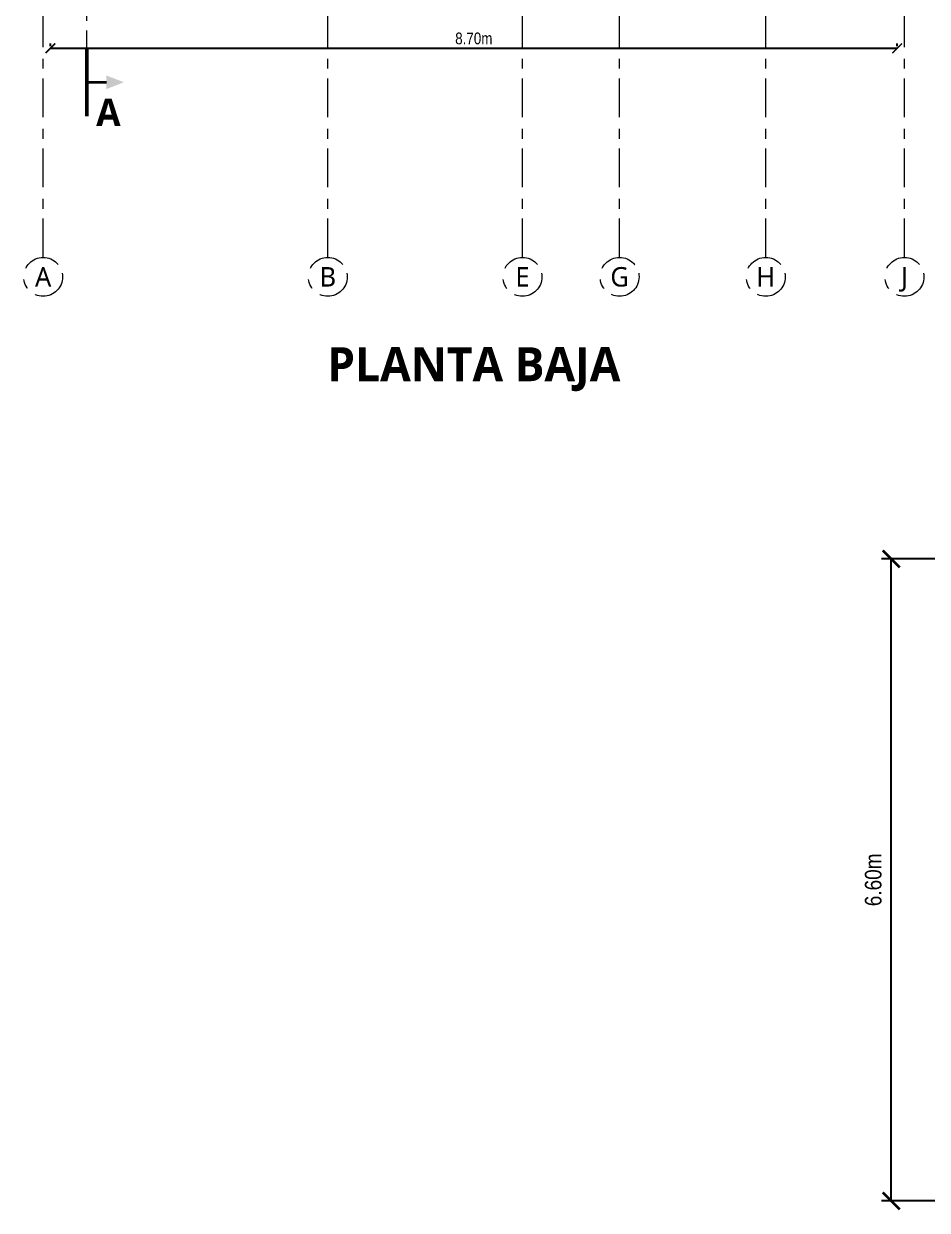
# Model space of a CAD drawing. Header units: metres. Extents: x 28.9 to 124.2, y -14.9 to 27.3.
# Drawn here: x 31.74 to 41.02, y -12.6 to -0.4 of the extents above; entities that cross this region are included whole.
import ezdxf
from ezdxf.enums import TextEntityAlignment as Align

# ---------------------------------------------------------------- set-up
doc = ezdxf.new("R2010")
doc.units = ezdxf.units.M
doc.linetypes.add('EJE', pattern=[0.6, 0.4, -0.08, 0, -0.12])
doc.linetypes.add('PHANTOM', pattern=[6.35, 3.175, -0.635, 0.635, -0.635, 0.635, -0.635])
for name, color, linetype, lineweight in [('002_EjesVerticales', 8, 'EJE', 9), ('007_Textos', 7, 'Continuous', 18), ('008_Cotas', 8, 'Continuous', 13), ('017_LineaDeCorte', 1, 'Continuous', 30)]:
    doc.layers.add(name, color=color, linetype=linetype, lineweight=lineweight)
doc.styles.add('OpenSans', font='OpenSans-Regular.ttf')
doc.styles.add('OpenSans-SemiBold', font='OpenSans-SemiBold.ttf')
doc.styles.add('OpenSansCondensed-Light', font='OpenSansCondensed-Light.ttf')
doc.dimstyles.new('EZDXF', dxfattribs={"dimtxt": 0.25, "dimasz": 0.175, "dimexe": 0.375, "dimexo": 0.125, "dimgap": 0.1, "dimtad": 1, "dimzin": 4, "dimtxsty": 'OpenSansCondensed-Light', "dimblk": 'ARCHTICK', "dimcen": 2.5, "dimazin": 1, "dimtfac": 0.5, "dimtmove": 2, "dimatfit": 3})

# ---------------------------------------------------------------- blocks, each defined once
blk = doc.blocks.new('EJE')
at = {"color": 0}
blk.add_circle((0, 0), 0.2, dxfattribs=at)
at = {"color": 0, "style": 'OpenSans'}
blk.add_attdef('EJE', text='', height=0.2, dxfattribs=at).set_placement((0, 0), align=Align.MIDDLE_CENTER)
blk = doc.blocks.new('_ARCHTICK')
at = {"color": 0, "linetype": 'ByBlock', "const_width": 0.15}
blk.add_lwpolyline([(-0.5, -0.5), (0.5, 0.5)], dxfattribs=at)
blk = doc.blocks.new('*D210')
at = {"color": 0, "transparency": 16777216}
for p, q in [((42.13, -5.9), (40.55, -5.9)), ((40.65, -12.5), (40.65, -5.9)), ((42.13, -12.5), (40.55, -12.5))]:
    blk.add_line(p, q, dxfattribs=at)
at = {"layer": 'Defpoints', "transparency": 16777216}
for p in [(42.18, -5.9), (40.65, -12.5), (42.18, -12.5)]:
    blk.add_point(p, dxfattribs=at)
at = {"layer": '008_Cotas', "color": 0, "transparency": 16777216, "xscale": 0.175, "yscale": 0.175}
for p, rotation in [((40.65, -5.9), 90), ((40.65, -12.5), 270)]:
    blk.add_blockref('_ARCHTICK', p, dxfattribs=dict(at, rotation=rotation))
at = {"layer": '008_Cotas', "color": 0, "transparency": 16777216, "insert": (40.465, -9.2), "char_height": 0.17, "attachment_point": 5, "rotation": 90, "style": 'OpenSansCondensed-Light', "bg_fill": 3, "box_fill_scale": 1.1, "bg_fill_color": 0, "bg_fill_transparency": 0}
blk.add_mtext('6.60m', dxfattribs=at)
blk = doc.blocks.new('*D207')
at = {"color": 0, "transparency": 16777216}
for p, q in [((32.01, -0.63), (32.01, -0.6)), ((40.71, -0.63), (40.71, -0.6)), ((32.01, -0.65), (40.71, -0.65))]:
    blk.add_line(p, q, dxfattribs=at)
at = {"layer": 'Defpoints', "transparency": 16777216}
for p in [(32.01, -0.65), (32.01, -0.65), (40.71, -0.65)]:
    blk.add_point(p, dxfattribs=at)
at = {"layer": '008_Cotas', "color": 0, "transparency": 16777216, "xscale": 0.1, "yscale": 0.1, "rotation": 180}
blk.add_blockref('_ARCHTICK', (32.01, -0.65), dxfattribs=at)
at = {"layer": '008_Cotas', "color": 0, "transparency": 16777216, "xscale": 0.1, "yscale": 0.1}
blk.add_blockref('_ARCHTICK', (40.71, -0.65), dxfattribs=at)
at = {"layer": '008_Cotas', "color": 0, "transparency": 16777216, "insert": (36.36, -0.55), "char_height": 0.12, "attachment_point": 5, "style": 'OpenSansCondensed-Light', "bg_fill": 3, "box_fill_scale": 1.1, "bg_fill_color": 0, "bg_fill_transparency": 0}
blk.add_mtext('8.70m', dxfattribs=at)

msp = doc.modelspace()

# ---------------------------------------------------------------- hatches: boundary and pattern name
at = {"layer": '017_LineaDeCorte'}
msp.add_hatch(color=256, dxfattribs=at).paths.add_polyline_path([(32.765, -1), (32.585, -0.93), (32.585, -1.07)])

# ---------------------------------------------------------------- linework, layer by layer
at = {"layer": '002_EjesVerticales'}
for p, q in [((31.935, -2.8), (31.935, 26.921)), ((34.86, -2.8), (34.86, 26.921)), ((36.86, -2.8), (36.86, 26.921)), ((37.858, -2.8), (37.858, 26.921)), ((40.785, -2.8), (40.785, 26.921))]:
    msp.add_line(p, q, dxfattribs=at)
at = {"layer": '002_EjesVerticales', "color": 18, "true_color": 0x000000}
msp.add_line((39.36, -2.8), (39.36, 26.921), dxfattribs=at)
at = {"layer": '017_LineaDeCorte', "linetype": 'PHANTOM', "lineweight": 18, "ltscale": 0.06}
msp.add_line((32.385, -1.35), (32.385, 25.05), dxfattribs=at)
at = {"layer": '017_LineaDeCorte', "lineweight": 50}
msp.add_line((32.385, -1.35), (32.385, -0.65), dxfattribs=at)
at = {"layer": '017_LineaDeCorte', "lineweight": 35}
msp.add_line((32.385, -1), (32.585, -1), dxfattribs=at)

# ---------------------------------------------------------------- block references
at = {"layer": '002_EjesVerticales'}
for p, values in [((31.935, -3), {'EJE': 'A'}), ((34.86, -3), {'EJE': 'B'}), ((36.86, -3), {'EJE': 'E'}), ((37.858, -3), {'EJE': 'G'}), ((40.785, -3), {'EJE': 'J'})]:
    msp.add_blockref('EJE', p, dxfattribs=at).add_auto_attribs(values)
at = {"layer": '002_EjesVerticales', "color": 18, "true_color": 0x000000}
msp.add_blockref('EJE', (39.36, -3), dxfattribs=at).add_auto_attribs({'EJE': 'H'})

# ---------------------------------------------------------------- texts
at = {"layer": '007_Textos', "attachment_point": 5, "style": 'OpenSans-SemiBold'}
for s, insert, char_height in [('A', (32.605, -1.31), 0.28), ('PLANTA BAJA', (36.36, -3.95), 0.35)]:
    msp.add_mtext(s, dxfattribs=dict(at, insert=insert, char_height=char_height))

# ---------------------------------------------------------------- dimensions: what is measured, and where the dimension line sits
at = {"layer": '008_Cotas'}
dim = msp.add_linear_dim(base=(40.65, -12.5), p1=(42.18, -12.5), p2=(42.18, -5.9), angle=90, dimstyle='EZDXF', override={"dimtxt": 0.17, "dimexe": 0.1, "dimexo": 0.05, "dimdec": 2, "dimrnd": 0.001, "dimzin": 0, "dimdsep": 46, "dimpost": '<>m', "dimtix": 1, "dimtfill": 1}, dxfattribs=at)
dim.commit()
dim.dimension.update_dxf_attribs({"geometry": '*D210', "text_midpoint": (40.465, -9.2)})

# ---------------------------------------------------------------- next in the draw order: dimensions: what is measured, and where the dimension line sits
dim = msp.add_linear_dim(base=(32.01, -0.65), p1=(32.01, -0.65), p2=(40.71, -0.65), dimstyle='EZDXF', override={"dimtxt": 0.12, "dimasz": 0.1, "dimexe": 0.05, "dimexo": 0.02, "dimgap": 0.04, "dimdec": 2, "dimrnd": 0.001, "dimzin": 0, "dimdsep": 46, "dimpost": '<>m', "dimtix": 1, "dimtfill": 1}, dxfattribs=at)
dim.commit()
dim.dimension.update_dxf_attribs({"geometry": '*D207', "text_midpoint": (36.36, -0.55)})

doc.saveas('drawing.dxf')
